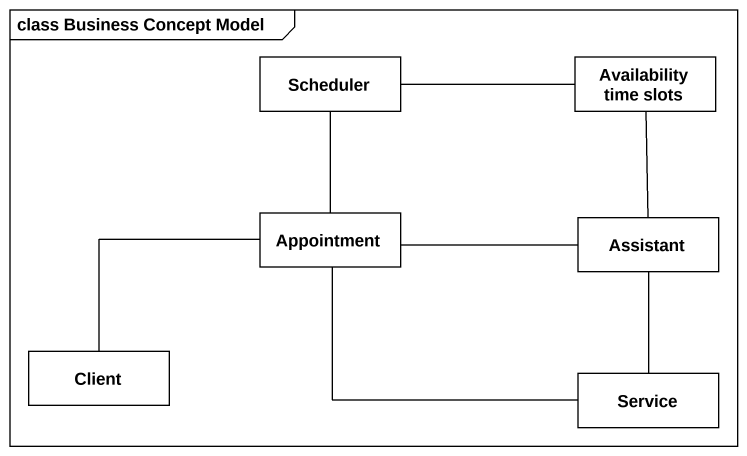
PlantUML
@startuml
mainframe class Business Concept Model
hide circle
hide empty members
class Scheduler
class "Availability time slots" as Availability_time_slots
class Appointment
class Assistant
class Client
class Service
Scheduler -right- Availability_time_slots
Availability_time_slots -- Assistant
Appointment -up- Scheduler
Appointment -right- Assistant
Appointment -right- Service
Assistant -- Service
Client -right- Appointment
@enduml
